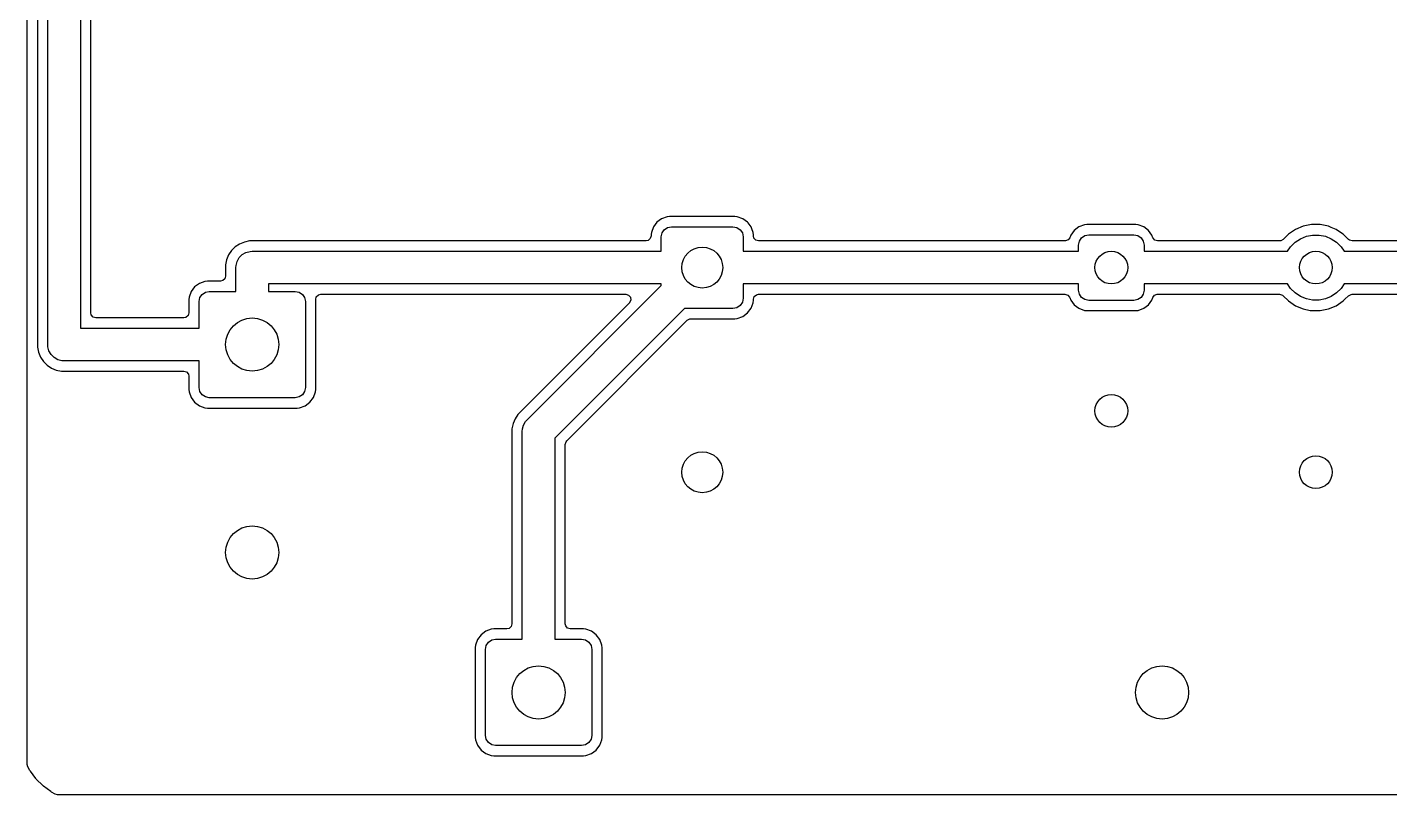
# Model space of a CAD drawing. Header units: millimetres. Extents: x 100.5 to 189.5, y -171.5 to -100.5.
# Drawn here: x 100.5 to 133.81, y -171.5 to -152.75 of the extents above; entities that cross this region are included whole.
import ezdxf

# ---------------------------------------------------------------- set-up
doc = ezdxf.new("R2010")
doc.units = ezdxf.units.MM
doc.layers.add('F.Cu', color=52, linetype='CONTINUOUS', true_color=0xb8bb26)

msp = doc.modelspace()

# ---------------------------------------------------------------- linework, layer by layer
at = {"layer": 'F.Cu', "linetype": 'CONTINUOUS'}
for p, q in [((100.5, -170.758445), (100.5, -103.374038)), ((100.7495, -137.745931), (100.7495, -160.435931)), ((101, -160.5), (101, -137.81)), ((101.8, -138.21), (101.8, -160.1)), ((102.0505, -159.7255), (102.0505, -146.109501)), ((115.892452, -157.512455), (115.806206, -157.627664)), ((115.892455, -157.512452), (115.892452, -157.512455)), ((116.007664, -157.426206), (115.892455, -157.512452)), ((116.007671, -157.426202), (116.007664, -157.426206)), ((116.142516, -157.375908), (116.007671, -157.426202)), ((116.202123, -157.369501), (116.142516, -157.375908)), ((116.202129, -157.3695), (116.202123, -157.369501)), ((117.797864, -157.3695), (116.202129, -157.3695)), ((117.797873, -157.3695), (117.797864, -157.3695)), ((117.797881, -157.3695), (117.797873, -157.3695)), ((117.797883, -157.369501), (117.797881, -157.3695)), ((117.857483, -157.375908), (117.797883, -157.369501)), ((117.992328, -157.426202), (117.857482, -157.375908)), ((117.857482, -157.375908), (117.857483, -157.375908)), ((117.992335, -157.426206), (117.992328, -157.426202)), ((118.107544, -157.512452), (117.992335, -157.426206)), ((118.107547, -157.512455), (118.107544, -157.512452)), ((118.119164, -157.527973), (118.107547, -157.512455)), ((118.193793, -157.627664), (118.119164, -157.527973)), ((115.7495, -157.8455), (115.729815, -157.912539)), ((115.749501, -157.822123), (115.7495, -157.822135)), ((115.7495, -157.822135), (115.7495, -157.8455)), ((115.751446, -157.804023), (115.749501, -157.822123)), ((115.755908, -157.762517), (115.751446, -157.804023)), ((115.806202, -157.627671), (115.755908, -157.762517)), ((115.806206, -157.627664), (115.806202, -157.627671)), ((116, -157.87), (116.01903, -157.774329)), ((116, -158.22), (116, -157.87)), ((116.01903, -157.774329), (116.073223, -157.693223)), ((116.073223, -157.693223), (116.154329, -157.63903)), ((116.154329, -157.63903), (116.25, -157.62)), ((116.25, -157.62), (117.75, -157.62)), ((117.75, -157.62), (117.845671, -157.63903)), ((117.845671, -157.63903), (117.926777, -157.693223)), ((117.926777, -157.693223), (117.98097, -157.774329)), ((117.98097, -157.774329), (118, -157.87)), ((118, -157.87), (118, -158.22)), ((118.193797, -157.627671), (118.193793, -157.627664)), ((118.209456, -157.669657), (118.193797, -157.627671)), ((118.244091, -157.762517), (118.209456, -157.669657)), ((118.250497, -157.822116), (118.244091, -157.762517)), ((118.250498, -157.822123), (118.250497, -157.822116)), ((118.250499, -157.822129), (118.250498, -157.822123)), ((118.250499, -157.8455), (118.250499, -157.822129)), ((118.261705, -157.897011), (118.250499, -157.8455)), ((126.006202, -157.827671), (125.983391, -157.888833)), ((126.006206, -157.827664), (126.006202, -157.827671)), ((126.092452, -157.712455), (126.006206, -157.827664)), ((126.092455, -157.712452), (126.092452, -157.712455)), ((126.207664, -157.626206), (126.092455, -157.712452)), ((126.207671, -157.626202), (126.207664, -157.626206)), ((126.342516, -157.575908), (126.207671, -157.626202)), ((126.273223, -157.893223), (126.354329, -157.83903)), ((126.402123, -157.569501), (126.342516, -157.575908)), ((126.354329, -157.83903), (126.45, -157.82)), ((126.402129, -157.5695), (126.402123, -157.569501)), ((127.597864, -157.5695), (126.402129, -157.5695)), ((126.45, -157.82), (127.55, -157.82)), ((127.55, -157.82), (127.645671, -157.83903)), ((127.597873, -157.5695), (127.597864, -157.5695)), ((127.597881, -157.5695), (127.597873, -157.5695)), ((127.597883, -157.569501), (127.597881, -157.5695)), ((127.657483, -157.575908), (127.597883, -157.569501)), ((127.645671, -157.83903), (127.726777, -157.893223)), ((127.792328, -157.626202), (127.657482, -157.575908)), ((127.657482, -157.575908), (127.657483, -157.575908)), ((127.792335, -157.626206), (127.792328, -157.626202)), ((127.907544, -157.712452), (127.792335, -157.626206)), ((127.907547, -157.712455), (127.907544, -157.712452)), ((127.993793, -157.827664), (127.907547, -157.712455)), ((127.993797, -157.827671), (127.993793, -157.827664)), ((128.016609, -157.888833), (127.993797, -157.827671)), ((131.330341, -157.804025), (131.201186, -157.933181)), ((131.330342, -157.804024), (131.330341, -157.804025)), ((131.502403, -157.689058), (131.330342, -157.804024)), ((131.693579, -157.60987), (131.502403, -157.689058)), ((131.622883, -157.914463), (131.767772, -157.854448)), ((131.693587, -157.609868), (131.693579, -157.60987)), ((131.89653, -157.5695), (131.693587, -157.609868)), ((131.767772, -157.854448), (131.921586, -157.823852)), ((131.896535, -157.5695), (131.89653, -157.5695)), ((132.103465, -157.5695), (131.896535, -157.5695)), ((131.921586, -157.823852), (132.078414, -157.823852)), ((132.078414, -157.823852), (132.232228, -157.854448)), ((132.103469, -157.5695), (132.103465, -157.5695)), ((132.306412, -157.609868), (132.103469, -157.5695)), ((132.232228, -157.854448), (132.377117, -157.914463)), ((132.30642, -157.60987), (132.306412, -157.609868)), ((132.373515, -157.637662), (132.30642, -157.60987)), ((132.497598, -157.689059), (132.373515, -157.637662)), ((132.532608, -157.712452), (132.497598, -157.689059)), ((132.669657, -157.804024), (132.532608, -157.712452)), ((132.798814, -157.933181), (132.669657, -157.804024)), ((105.585327, -158.114726), (105.494726, -158.205327)), ((105.585331, -158.114723), (105.585327, -158.114726)), ((105.691866, -158.043538), (105.585331, -158.114723)), ((105.691875, -158.043533), (105.691866, -158.043538)), ((105.810255, -157.994499), (105.691875, -158.043533)), ((105.810261, -157.994497), (105.810255, -157.994499)), ((105.935929, -157.9695), (105.810261, -157.994497)), ((115.6255, -157.9695), (105.935929, -157.9695)), ((115.677011, -157.958294), (115.6255, -157.9695)), ((115.729815, -157.912539), (115.677011, -157.958294)), ((118.30746, -157.949815), (118.261705, -157.897011)), ((118.374499, -157.9695), (118.30746, -157.949815)), ((125.867209, -157.9695), (118.374499, -157.9695)), ((125.876056, -157.969184), (125.867209, -157.9695)), ((125.94152, -157.944767), (125.876056, -157.969184)), ((125.983391, -157.888833), (125.94152, -157.944767)), ((126.2, -158.07), (126.21903, -157.974329)), ((126.2, -158.22), (126.2, -158.07)), ((126.21903, -157.974329), (126.273223, -157.893223)), ((127.726777, -157.893223), (127.78097, -157.974329)), ((127.78097, -157.974329), (127.8, -158.07)), ((127.8, -158.07), (127.8, -158.22)), ((128.019997, -157.897011), (128.016609, -157.888833)), ((128.065752, -157.949815), (128.019997, -157.897011)), ((128.132791, -157.9695), (128.065752, -157.949815)), ((131.113505, -157.9695), (128.132791, -157.9695)), ((131.139863, -157.966666), (131.113505, -157.9695)), ((131.201186, -157.933181), (131.139863, -157.966666)), ((131.309753, -158.22), (131.381592, -158.112485)), ((131.381592, -158.112485), (131.492485, -158.001592)), ((131.492485, -158.001592), (131.622883, -157.914463)), ((132.377117, -157.914463), (132.507515, -158.001592)), ((132.507515, -158.001592), (132.618408, -158.112485)), ((132.618408, -158.112485), (132.690247, -158.22)), ((132.819456, -157.949815), (132.798814, -157.933181)), ((132.886495, -157.9695), (132.819456, -157.949815)), ((135.813505, -157.9695), (132.886495, -157.9695)), ((105.374497, -158.430261), (105.3495, -158.555928)), ((105.374499, -158.430255), (105.374497, -158.430261)), ((105.423533, -158.311875), (105.374499, -158.430255)), ((105.423538, -158.311866), (105.423533, -158.311875)), ((105.494723, -158.205331), (105.423538, -158.311866)), ((105.494726, -158.205327), (105.494723, -158.205331)), ((105.603422, -158.56779), (105.630448, -158.466927)), ((105.630448, -158.466927), (105.682659, -158.376495)), ((105.682659, -158.376495), (105.756495, -158.302659)), ((105.756495, -158.302659), (105.846927, -158.250448)), ((105.846927, -158.250448), (105.94779, -158.223422)), ((105.94779, -158.223422), (106, -158.22)), ((106, -158.22), (116, -158.22)), ((118, -158.22), (126.2, -158.22)), ((127.8, -158.22), (131.309753, -158.22)), ((132.690247, -158.22), (136.009753, -158.22)), ((105.3495, -158.8255), (105.329815, -158.892539)), ((105.3495, -158.555928), (105.3495, -158.8255)), ((105.6, -158.62), (105.603422, -158.56779)), ((105.6, -159.2), (105.6, -158.62)), ((104.592452, -159.092455), (104.506206, -159.207664)), ((104.592455, -159.092452), (104.592452, -159.092455)), ((104.707664, -159.006206), (104.592455, -159.092452)), ((104.707671, -159.006202), (104.707664, -159.006206)), ((104.842516, -158.955908), (104.707671, -159.006202)), ((104.902123, -158.949501), (104.842516, -158.955908)), ((104.854329, -159.21903), (104.95, -159.2)), ((104.90213, -158.9495), (104.902123, -158.949501)), ((105.2255, -158.9495), (104.90213, -158.9495)), ((104.95, -159.2), (105.6, -159.2)), ((105.277011, -158.938294), (105.2255, -158.9495)), ((105.329815, -158.892539), (105.277011, -158.938294)), ((116, -159.02), (106.4, -159.02)), ((106.4, -159.02), (106.4, -159.2)), ((106.4, -159.2), (107.05, -159.2)), ((107.05, -159.2), (107.145671, -159.21903)), ((112.717157, -162.337157), (116, -159.054314)), ((116, -159.054314), (116, -159.02)), ((126.2, -159.02), (118, -159.02)), ((118, -159.02), (118, -159.37)), ((126.2, -159.17), (126.2, -159.02)), ((126.21903, -159.265671), (126.2, -159.17)), ((127.8, -159.17), (127.78097, -159.265671)), ((131.309753, -159.02), (127.8, -159.02)), ((127.8, -159.02), (127.8, -159.17)), ((131.381592, -159.127515), (131.309753, -159.02)), ((131.492485, -159.238408), (131.381592, -159.127515)), ((132.618408, -159.127515), (132.507515, -159.238408)), ((132.690247, -159.02), (132.618408, -159.127515)), ((136.009753, -159.02), (132.690247, -159.02)), ((104.449501, -159.402116), (104.4495, -159.402135)), ((104.4495, -159.402135), (104.4495, -159.7255)), ((104.455908, -159.342517), (104.449501, -159.402116)), ((104.506202, -159.207671), (104.455908, -159.342517)), ((104.506206, -159.207664), (104.506202, -159.207671)), ((104.7, -159.45), (104.71903, -159.354329)), ((104.7, -160.1), (104.7, -159.45)), ((104.71903, -159.354329), (104.773223, -159.273223)), ((104.773223, -159.273223), (104.854329, -159.21903)), ((107.145671, -159.21903), (107.226777, -159.273223)), ((107.226777, -159.273223), (107.28097, -159.354329)), ((107.28097, -159.354329), (107.3, -159.45)), ((107.3, -159.45), (107.3, -161.55)), ((107.550446, -159.401139), (107.550499, -159.400914)), ((107.550498, -159.402116), (107.550446, -159.401139)), ((107.550499, -159.402128), (107.550498, -159.402116)), ((107.550499, -159.400914), (107.550499, -159.398808)), ((107.550499, -159.398808), (107.550997, -159.398808)), ((107.5505, -161.597873), (107.550499, -159.402128)), ((107.550997, -159.398808), (107.566513, -159.333142)), ((107.566513, -159.333142), (107.616791, -159.284626)), ((107.616791, -159.284626), (107.674268, -159.2705)), ((107.674268, -159.2705), (115.130192, -159.2705)), ((115.217873, -159.482181), (112.494727, -162.205325)), ((115.130192, -159.2705), (115.197231, -159.290185)), ((115.197231, -159.290185), (115.242986, -159.342989)), ((115.223905, -159.475703), (115.217873, -159.482181)), ((115.25293, -159.412147), (115.223905, -159.475703)), ((115.242986, -159.342989), (115.25293, -159.412147)), ((117.98097, -159.465671), (117.926777, -159.546777)), ((118, -159.37), (117.98097, -159.465671)), ((118.193796, -159.612331), (118.244091, -159.477483)), ((118.244091, -159.477483), (118.2505, -159.417873)), ((118.2505, -159.3945), (118.270185, -159.327461)), ((118.2505, -159.417873), (118.2505, -159.3945)), ((118.270185, -159.327461), (118.322989, -159.281706)), ((118.322989, -159.281706), (118.3745, -159.2705)), ((118.3745, -159.2705), (125.867209, -159.2705)), ((125.867209, -159.2705), (125.934248, -159.290185)), ((125.934248, -159.290185), (125.980003, -159.342989)), ((125.980003, -159.342989), (125.983391, -159.351167)), ((125.983391, -159.351167), (126.006202, -159.412328)), ((126.006202, -159.412328), (126.006206, -159.412335)), ((126.006206, -159.412335), (126.092452, -159.527544)), ((126.092452, -159.527544), (126.092455, -159.527547)), ((126.092455, -159.527547), (126.207664, -159.613793)), ((126.273223, -159.346777), (126.21903, -159.265671)), ((126.354329, -159.40097), (126.273223, -159.346777)), ((126.45, -159.42), (126.354329, -159.40097)), ((127.55, -159.42), (126.45, -159.42)), ((127.645671, -159.40097), (127.55, -159.42)), ((127.726777, -159.346777), (127.645671, -159.40097)), ((127.78097, -159.265671), (127.726777, -159.346777)), ((127.792331, -159.613796), (127.907546, -159.527546)), ((127.907546, -159.527546), (127.993796, -159.412331)), ((127.993796, -159.412331), (128.016609, -159.351167)), ((128.016609, -159.351167), (128.05848, -159.295233)), ((128.05848, -159.295233), (128.123944, -159.270816)), ((128.123944, -159.270816), (128.132791, -159.2705)), ((128.132791, -159.2705), (131.113505, -159.2705)), ((131.113505, -159.2705), (131.180544, -159.290185)), ((131.180544, -159.290185), (131.201186, -159.306819)), ((131.201186, -159.306819), (131.330342, -159.435975)), ((131.330342, -159.435975), (131.330345, -159.435977)), ((131.330345, -159.435977), (131.502402, -159.550941)), ((131.622883, -159.325537), (131.492485, -159.238408)), ((131.767772, -159.385552), (131.622883, -159.325537)), ((131.921586, -159.416148), (131.767772, -159.385552)), ((132.078414, -159.416148), (131.921586, -159.416148)), ((132.232228, -159.385552), (132.078414, -159.416148)), ((132.377117, -159.325537), (132.232228, -159.385552)), ((132.507515, -159.238408), (132.377117, -159.325537)), ((132.497598, -159.550941), (132.669655, -159.435977)), ((132.669655, -159.435977), (132.711132, -159.3945)), ((132.711132, -159.3945), (132.798814, -159.306819)), ((132.798814, -159.306819), (132.860137, -159.273334)), ((132.860137, -159.273334), (132.886495, -159.2705)), ((132.886495, -159.2705), (135.813505, -159.2705)), ((102.061706, -159.777011), (102.0505, -159.7255)), ((102.107461, -159.829815), (102.061706, -159.777011)), ((102.1745, -159.8495), (102.107461, -159.829815)), ((104.3255, -159.8495), (102.1745, -159.8495)), ((104.377011, -159.838294), (104.3255, -159.8495)), ((104.429815, -159.792539), (104.377011, -159.838294)), ((104.4495, -159.7255), (104.429815, -159.792539)), ((116.565686, -159.62), (113.4, -162.785686)), ((117.75, -159.62), (116.565686, -159.62)), ((117.845671, -159.60097), (117.75, -159.62)), ((117.797872, -159.870499), (117.857483, -159.864091)), ((117.926777, -159.546777), (117.845671, -159.60097)), ((117.857483, -159.864091), (117.992331, -159.813796)), ((117.992331, -159.813796), (118.107546, -159.727546)), ((118.107546, -159.727546), (118.193796, -159.612331)), ((126.207664, -159.613793), (126.207671, -159.613797)), ((126.207671, -159.613797), (126.342517, -159.664091)), ((126.342517, -159.664091), (126.342516, -159.664091)), ((126.342516, -159.664091), (126.349444, -159.664835)), ((126.349444, -159.664835), (126.402127, -159.6705)), ((126.402127, -159.6705), (127.597872, -159.670499)), ((127.597872, -159.670499), (127.657483, -159.664091)), ((127.657483, -159.664091), (127.792331, -159.613796)), ((131.502402, -159.550941), (131.69358, -159.63013)), ((131.69358, -159.63013), (131.864315, -159.664091)), ((131.864315, -159.664091), (131.89653, -159.670499)), ((131.89653, -159.670499), (131.896534, -159.6705)), ((131.896534, -159.6705), (131.896535, -159.6705)), ((131.896535, -159.6705), (132.103466, -159.6705)), ((132.103466, -159.6705), (132.103467, -159.670499)), ((132.103467, -159.670499), (132.30642, -159.63013)), ((132.30642, -159.63013), (132.497598, -159.550941)), ((101.8, -160.1), (104.7, -160.1)), ((113.686814, -162.853131), (116.633127, -159.906817)), ((116.633127, -159.906817), (116.69445, -159.873333)), ((116.69445, -159.873333), (116.720808, -159.870499)), ((116.720808, -159.870499), (117.797871, -159.870499)), ((117.797871, -159.870499), (117.797872, -159.870499)), ((100.7495, -160.435931), (100.7495, -160.564069)), ((101.003422, -160.55221), (101, -160.5)), ((100.7495, -160.564071), (100.749499, -160.564071)), ((100.749499, -160.564071), (100.774497, -160.689738)), ((100.7495, -160.564069), (100.7495, -160.564071)), ((100.774497, -160.689738), (100.774499, -160.689744)), ((100.774499, -160.689744), (100.823533, -160.808124)), ((100.823533, -160.808124), (100.823538, -160.808133)), ((100.823538, -160.808133), (100.894723, -160.914668)), ((101.030448, -160.653073), (101.003422, -160.55221)), ((101.082659, -160.743505), (101.030448, -160.653073)), ((101.156495, -160.817341), (101.082659, -160.743505)), ((101.246927, -160.869552), (101.156495, -160.817341)), ((100.894723, -160.914668), (100.894726, -160.914672)), ((100.894726, -160.914672), (100.985327, -161.005273)), ((100.985327, -161.005273), (100.985331, -161.005276)), ((100.985331, -161.005276), (101.091866, -161.076461)), ((101.091866, -161.076461), (101.091872, -161.076464)), ((101.091872, -161.076464), (101.091873, -161.076465)), ((101.091873, -161.076465), (101.210256, -161.125501)), ((101.210256, -161.125501), (101.21026, -161.125501)), ((101.21026, -161.125501), (101.210261, -161.125502)), ((101.210261, -161.125502), (101.335928, -161.1505)), ((101.34779, -160.896578), (101.246927, -160.869552)), ((101.335928, -161.1505), (101.335931, -161.1505)), ((101.335931, -161.1505), (104.325501, -161.1505)), ((101.4, -160.9), (101.34779, -160.896578)), ((104.7, -160.9), (101.4, -160.9)), ((104.325501, -161.1505), (104.39254, -161.170185)), ((104.39254, -161.170185), (104.438295, -161.222989)), ((104.7, -161.55), (104.7, -160.9)), ((104.438295, -161.222989), (104.449501, -161.2745)), ((104.449501, -161.2745), (104.449501, -161.597876)), ((104.449501, -161.597876), (104.455908, -161.657483)), ((104.455908, -161.657483), (104.506202, -161.792328)), ((104.506202, -161.792328), (104.506206, -161.792335)), ((104.506206, -161.792335), (104.592452, -161.907544)), ((104.71903, -161.645671), (104.7, -161.55)), ((104.773223, -161.726777), (104.71903, -161.645671)), ((104.854329, -161.78097), (104.773223, -161.726777)), ((104.95, -161.8), (104.854329, -161.78097)), ((107.05, -161.8), (104.95, -161.8)), ((107.145671, -161.78097), (107.05, -161.8)), ((107.226777, -161.726777), (107.145671, -161.78097)), ((107.28097, -161.645671), (107.226777, -161.726777)), ((107.3, -161.55), (107.28097, -161.645671)), ((107.407546, -161.907546), (107.493796, -161.792331)), ((107.493796, -161.792331), (107.544091, -161.657483)), ((107.544091, -161.657483), (107.5505, -161.597873)), ((104.592452, -161.907544), (104.592455, -161.907547)), ((104.592455, -161.907547), (104.707664, -161.993793)), ((104.707664, -161.993793), (104.707671, -161.993797)), ((104.707671, -161.993797), (104.842517, -162.044091)), ((104.842517, -162.044091), (104.842516, -162.044091)), ((104.842516, -162.044091), (104.849444, -162.044835)), ((104.849444, -162.044835), (104.902127, -162.0505)), ((104.902127, -162.0505), (107.097872, -162.050499)), ((107.097872, -162.050499), (107.157483, -162.044091)), ((107.157483, -162.044091), (107.292331, -161.993796)), ((107.292331, -161.993796), (107.407546, -161.907546)), ((112.374497, -162.430261), (112.3495, -162.555928)), ((112.374499, -162.430255), (112.374497, -162.430261)), ((112.423534, -162.311874), (112.374499, -162.430255)), ((112.494726, -162.205326), (112.423534, -162.311874)), ((112.494727, -162.205325), (112.494726, -162.205326)), ((112.6066, -162.555928), (112.630448, -162.466926)), ((112.630448, -162.466926), (112.682659, -162.376495)), ((112.682659, -162.376495), (112.717157, -162.337157)), ((112.3495, -162.555928), (112.3495, -167.3255)), ((112.6, -162.62), (112.603422, -162.56779)), ((112.6, -167.7), (112.6, -162.62)), ((112.603422, -162.56779), (112.6066, -162.555928)), ((113.4, -162.785686), (113.4, -167.7)), ((113.670185, -162.873768), (113.686814, -162.853131)), ((113.6505, -162.940807), (113.670185, -162.873768)), ((113.6505, -167.3255), (113.6505, -162.940807)), ((111.707664, -167.506206), (111.592455, -167.592452)), ((111.707671, -167.506202), (111.707664, -167.506206)), ((111.842516, -167.455908), (111.707671, -167.506202)), ((111.902123, -167.449501), (111.842516, -167.455908)), ((111.90213, -167.4495), (111.902123, -167.449501)), ((112.2255, -167.4495), (111.90213, -167.4495)), ((112.277011, -167.438294), (112.2255, -167.4495)), ((112.329815, -167.392539), (112.277011, -167.438294)), ((112.3495, -167.3255), (112.329815, -167.392539)), ((113.661706, -167.377011), (113.6505, -167.3255)), ((113.707461, -167.429815), (113.661706, -167.377011)), ((113.7745, -167.4495), (113.707461, -167.429815)), ((114.097865, -167.4495), (113.7745, -167.4495)), ((114.097873, -167.4495), (114.097865, -167.4495)), ((114.097881, -167.4495), (114.097873, -167.4495)), ((114.097883, -167.449501), (114.097881, -167.4495)), ((114.157483, -167.455908), (114.097883, -167.449501)), ((114.292328, -167.506202), (114.157482, -167.455908)), ((114.157482, -167.455908), (114.157483, -167.455908)), ((114.292335, -167.506206), (114.292328, -167.506202)), ((114.407544, -167.592452), (114.292335, -167.506206)), ((111.455908, -167.842517), (111.449501, -167.902116)), ((111.506202, -167.707671), (111.455908, -167.842517)), ((111.506206, -167.707664), (111.506202, -167.707671)), ((111.592452, -167.592455), (111.506206, -167.707664)), ((111.592455, -167.592452), (111.592452, -167.592455)), ((111.7, -167.95), (111.71903, -167.854329)), ((111.71903, -167.854329), (111.773223, -167.773223)), ((111.773223, -167.773223), (111.854329, -167.71903)), ((111.854329, -167.71903), (111.95, -167.7)), ((111.95, -167.7), (112.6, -167.7)), ((113.4, -167.7), (114.05, -167.7)), ((114.05, -167.7), (114.145671, -167.71903)), ((114.145671, -167.71903), (114.226777, -167.773223)), ((114.226777, -167.773223), (114.28097, -167.854329)), ((114.28097, -167.854329), (114.3, -167.95)), ((114.407547, -167.592455), (114.407544, -167.592452)), ((114.493793, -167.707664), (114.407547, -167.592455)), ((114.493797, -167.707671), (114.493793, -167.707664)), ((114.544091, -167.842516), (114.493797, -167.707671)), ((114.545299, -167.853757), (114.544091, -167.842516)), ((114.550499, -167.902128), (114.545299, -167.853757)), ((111.449501, -167.902123), (111.4495, -167.902135)), ((111.4495, -167.902135), (111.4495, -170.09787)), ((111.449501, -167.902116), (111.449501, -167.902123)), ((111.7, -170.05), (111.7, -167.95)), ((114.3, -167.95), (114.3, -170.05)), ((114.5505, -170.097873), (114.550499, -167.902128)), ((111.4495, -170.09787), (111.449501, -170.097876)), ((111.449501, -170.097876), (111.455908, -170.157483)), ((111.455908, -170.157483), (111.506202, -170.292328)), ((111.71903, -170.145671), (111.7, -170.05)), ((111.773223, -170.226777), (111.71903, -170.145671)), ((114.28097, -170.145671), (114.226777, -170.226777)), ((114.3, -170.05), (114.28097, -170.145671)), ((114.493796, -170.292331), (114.544091, -170.157483)), ((114.544091, -170.157483), (114.5505, -170.097873)), ((111.506202, -170.292328), (111.506206, -170.292335)), ((111.506206, -170.292335), (111.592452, -170.407544)), ((111.592452, -170.407544), (111.592455, -170.407547)), ((111.592455, -170.407547), (111.707664, -170.493793)), ((111.707664, -170.493793), (111.707671, -170.493797)), ((111.707671, -170.493797), (111.842517, -170.544091)), ((111.854329, -170.28097), (111.773223, -170.226777)), ((111.95, -170.3), (111.854329, -170.28097)), ((114.05, -170.3), (111.95, -170.3)), ((114.145671, -170.28097), (114.05, -170.3)), ((114.226777, -170.226777), (114.145671, -170.28097)), ((114.157483, -170.544091), (114.292331, -170.493796)), ((114.292331, -170.493796), (114.407546, -170.407546)), ((114.407546, -170.407546), (114.493796, -170.292331)), ((100.515168, -170.817872), (100.5, -170.758445)), ((100.566039, -170.911036), (100.515168, -170.817872)), ((111.842517, -170.544091), (111.842516, -170.544091)), ((111.842516, -170.544091), (111.849444, -170.544835)), ((111.849444, -170.544835), (111.902127, -170.5505)), ((111.902127, -170.5505), (114.097872, -170.550499)), ((114.097872, -170.550499), (114.157483, -170.544091)), ((100.575604, -170.925919), (100.566039, -170.911036)), ((100.710288, -171.105836), (100.575604, -170.925919)), ((100.721874, -171.119207), (100.710288, -171.105836)), ((100.880792, -171.278125), (100.721874, -171.119207)), ((100.894163, -171.289711), (100.880792, -171.278125)), ((101.07408, -171.424395), (100.894163, -171.289711)), ((101.088963, -171.43396), (101.07408, -171.424395)), ((101.182128, -171.484832), (101.088963, -171.43396)), ((101.241555, -171.5), (101.182128, -171.484832)), ((188.758445, -171.5), (101.241555, -171.5))]:
    msp.add_line(p, q, dxfattribs=at)
at = {"layer": 'F.Cu'}
for centre, radius in [((117, -158.62), 0.5), ((117, -158.62), 0.5), ((127, -158.62), 0.4), ((127, -158.62), 0.4), ((132, -158.62), 0.4), ((132, -158.62), 0.4), ((106, -160.5), 0.65), ((106, -160.5), 0.65), ((127, -162.12), 0.4), ((127, -162.12), 0.4), ((117, -163.62), 0.5), ((117, -163.62), 0.5), ((132, -163.62), 0.4), ((132, -163.62), 0.4), ((106, -165.58), 0.65), ((106, -165.58), 0.65), ((113, -169), 0.65), ((113, -169), 0.65), ((128.24, -169), 0.65), ((128.24, -169), 0.65)]:
    msp.add_circle(centre, radius, dxfattribs=at)

doc.saveas('drawing.dxf')
